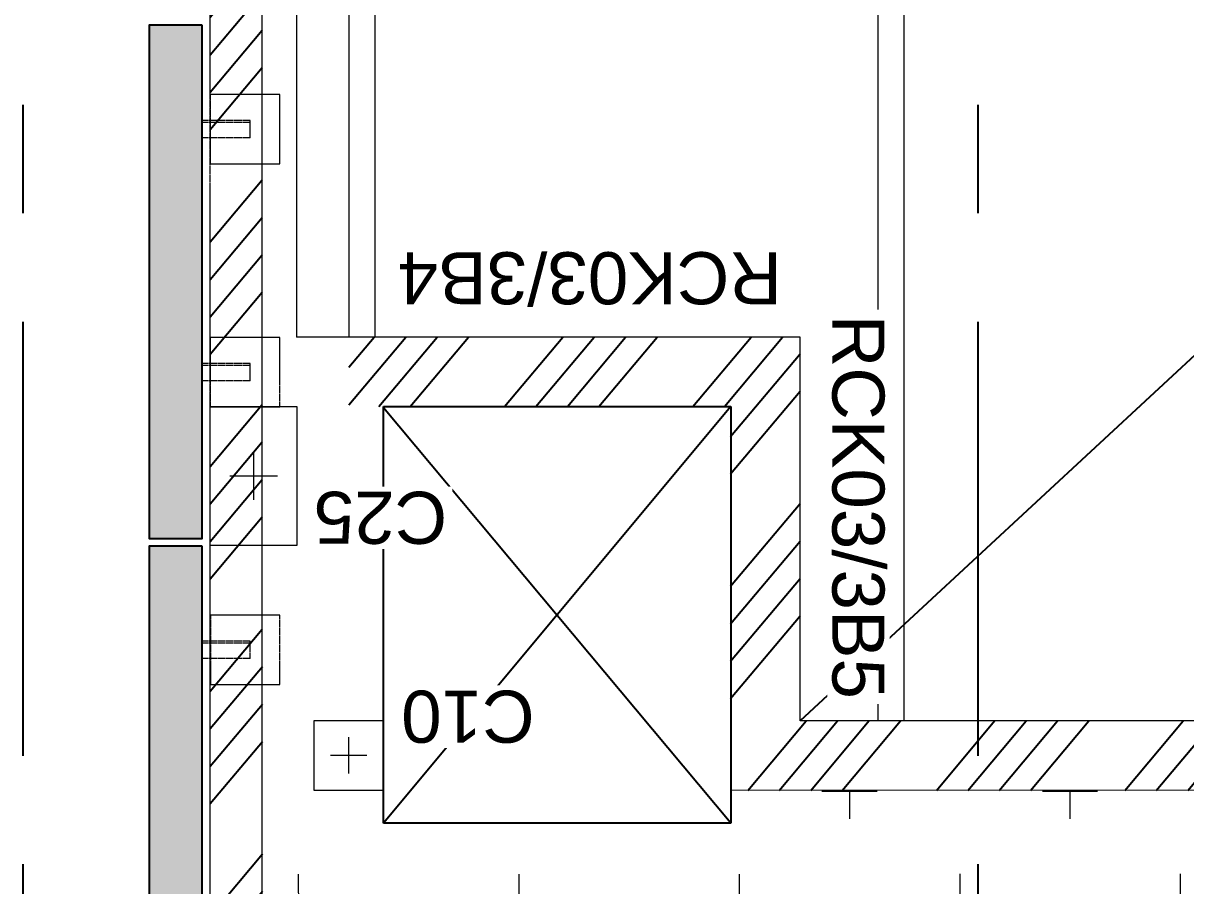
# Model space of a CAD drawing. Header units: millimetres. Extents: x 652937 to 1670132, y 1473552 to 2851037.
# Drawn here: x 754258 to 757606, y 1552165 to 1554649 of the extents above; entities that cross this region are included whole.
import ezdxf
from ezdxf.enums import TextEntityAlignment as Align

# ---------------------------------------------------------------- set-up
doc = ezdxf.new("R2010")
doc.units = ezdxf.units.MM
doc.linetypes.add('HIDDEN', pattern=[0.375, 0.25, -0.125])
doc.linetypes.add('TA_GL_005.00000', pattern=[13.75, 5, -1.25, 1.25, -1.25, 5])
for name, color, linetype in [('000 - 0_SYM_DWG_GRID-BUBBLE_MAIN_COLOR_1', 3, 'Continuous'), ('000 - 0_SYM_DWG_GRIDLINE_MAIN_COLOR_251', 251, 'Continuous'), ('000 - CONCRETE_COL_HATCH_', 251, 'Continuous'), ('000 - CONCRETE_COL_WIPEOUT_', 250, 'Continuous'), ('000 - CONCRETE_WALL_MAIN_COLOR_4', 4, 'Continuous'), ('000 - EXISTING_PRECAST_MAIN_COLOR_1', 1, 'Continuous'), ('DIM', 1, 'Continuous'), ('TEXT', 3, 'Continuous')]:
    doc.layers.add(name, color=color, linetype=linetype)
for name, color, linetype, lineweight in [('A-010-M_LINE', 3, 'Continuous', 9), ('A-230-M_FLOOR', 2, 'Continuous', 25), ('A-FLOR-E', 2, 'Continuous', 9), ('A-WALL', 2, 'Continuous', 25), ('S-230-A-FLOOR', 2, 'Continuous', 9)]:
    doc.layers.add(name, color=color, linetype=linetype, lineweight=lineweight)
doc.styles.add('Arial', font='arial.ttf')
doc.styles.add('TA', font='', dxfattribs={"height": 4.5})
doc.styles.get('TA').set_extended_font_data('Cordia New')

# ---------------------------------------------------------------- blocks, each defined once
blk = doc.blocks.new('opening')
at = {"layer": 'A-230-M_FLOOR', "color": 15, "linetype": 'HIDDEN', "ltscale": 30}
blk.add_line((6.9582, -3.3452), (11.8381, -8.6111), dxfattribs=at)
at = {"layer": 'A-230-M_FLOOR', "color": 15, "linetype": 'HIDDEN', "ltscale": 20}
for p, q in [((10.9323, -8.8109), (12.1322, -9.8111)), ((12.1325, -8.8109), (10.9358, -9.8111))]:
    blk.add_line(p, q, dxfattribs=at)
at = {"layer": 'A-230-M_FLOOR', "color": 15, "linetype": 'HIDDEN', "ltscale": 10}
blk.add_lwpolyline([(10.9323, -8.8109), (12.1322, -8.8109), (12.1322, -9.8111), (10.9323, -9.8111)], close=True, dxfattribs=at)
blk = doc.blocks.new('1')
at = {"layer": 'A-010-M_LINE', "color": 252}
for p, q in [((274198, -50381.4), (279178, -50381.4)), ((274198, -50456.4), (279178, -50456.4)), ((274198, -51905.5), (278073.2, -51905.5)), ((274198, -51980.5), (278073.2, -51980.5))]:
    blk.add_line(p, q, dxfattribs=at)
blk = doc.blocks.new('C10')
at = {"layer": 'S-230-A-FLOOR', "color": 251}
for p, q in [((0, 0.0525), (0, -0.0525)), ((-0.0525, 0), (0.0525, 0))]:
    blk.add_line(p, q, dxfattribs=at)
at = {"layer": 'S-230-A-FLOOR', "color": 5}
blk.add_lwpolyline([(-0.1, 0.1), (-0.1, -0.1), (0.1, -0.1), (0.1, 0.1)], close=True, dxfattribs=at)
blk = doc.blocks.new('C25')
at = {"layer": 'S-230-A-FLOOR', "color": 251}
for p, q in [((0, 0.0686), (0, -0.0686)), ((-0.0686, 0), (0.0686, 0))]:
    blk.add_line(p, q, dxfattribs=at)
at = {"layer": 'S-230-A-FLOOR', "color": 11, "linetype": 'HIDDEN', "ltscale": 5}
blk.add_lwpolyline([(0.125, 0.2), (0.125, -0.2), (-0.125, -0.2), (-0.125, 0.2)], close=True, dxfattribs=at)
blk = doc.blocks.new('*U9146')
at = {"layer": '000 - 0_SYM_DWG_GRIDLINE_MAIN_COLOR_251', "linetype": 'ByBlock', "ltscale": 5}
blk.add_line((30, 0), (-372.229, 0), dxfattribs=at)
at = {"style": 'TA', "flags": 1}
blk.add_attdef('LOCATION', (6, -6), '', height=4.5, rotation=270, dxfattribs=at)
at = {"layer": '000 - 0_SYM_DWG_GRID-BUBBLE_MAIN_COLOR_1', "style": 'Arial'}
blk.add_attdef('GRID-HEAD', text='', height=4, rotation=270, dxfattribs=at).set_placement((56.875, 0), align=Align.MIDDLE_CENTER)
blk = doc.blocks.new('W-1-PP18-ST_ENT3_REV02_20260413-040446_PP18_ENT_3_Y_DIMS')
at = {"layer": '000 - 0_SYM_DWG_GRIDLINE_MAIN_COLOR_251', "linetype": 'TA_GL_005.00000', "xscale": 50.00000000000017, "yscale": 50.00000000000017, "zscale": 50.00000000000017, "rotation": 90}
for p in [(18000, 1155.8), (20750, 1155.8)]:
    blk.add_blockref('*U9146', p, dxfattribs=at)
blk = doc.blocks.new('*U8397')
blk.add_wipeout([(75, 740), (75, -740), (-75, -740), (-75, 740)]).dxf.layer = '000 - CONCRETE_COL_WIPEOUT_'
at = {"layer": '000 - CONCRETE_COL_HATCH_'}
h = blk.add_hatch(dxfattribs=at)
h.set_pattern_fill('AR-CONC', color=256, scale=0.05, style=0)
h.paths.add_polyline_path([(-75, -740), (-75, 740), (75, 740), (75, -740)])
at = {"layer": '000 - CONCRETE_WALL_MAIN_COLOR_4'}
blk.add_lwpolyline([(-75, -740), (-75, 740), (75, 740), (75, -740), (-75, -740)], close=True, dxfattribs=at)
blk = doc.blocks.new('W-1-PP18-ST_ENT3_REV02_20260413-050421_PP18_ENT3_MAIN_PLAN')
at = {"layer": 'A-FLOR-E'}
h = blk.add_hatch(dxfattribs=at)
h.set_pattern_fill('CROSS', color=250, scale=50, angle=210.769)
h.set_pattern_definition([(90.0083, (9903.9, -26817.58), (-317.546, 317.454), [158.75, -476.25]), (180.0083, (9983.25, -26738.2), (-317.454, -317.546), [158.75, -476.25])])
h.paths.add_polyline_path([(10552.8, -11720.1), (10552.7, -10920), (11302.5, -10919.9), (11302.6, -11720)], flags=16)
h.paths.add_polyline_path([(18712.4, -10369.2), (18712.7, -10275.1), (20062.2, -10275), (20062.2, -7304.8), (20062.2, 1006.5), (8350.2, 1013.8), (8352.6, -15559), (13097.4, -15549.9), (13097.4, -10370)])
at = {"layer": 'TEXT'}
h = blk.add_hatch(dxfattribs=at)
h.set_pattern_fill('ANSI34', color=250, scale=21.831008, angle=305.769)
h.set_pattern_definition([(230.0083, (16484.82, -22407.65), (318.622, -267.277), []), (230.0083, (16387.17, -22416.2), (318.622, -267.277), []), (230.0083, (16289.52, -22424.77), (318.622, -267.277), []), (230.0083, (16191.87, -22433.32), (318.622, -267.277), [])])
h.paths.add_polyline_path([(8351.9, -15550.1), (8350.2, 1004.8), (20060.2, 1006.6), (20061.9, -15548.3)], flags=16)
h.paths.add_polyline_path([(8201.9, -15700.1), (8201.1, 1155.7), (20210.7, 1155.9), (20211.5, -15699.8)])
h = blk.add_hatch(dxfattribs=at)
h.set_pattern_fill('ANSI34', color=250, scale=21.831008, angle=305.769)
h.set_pattern_definition([(230.0083, (10896.3, -22408.46), (318.622, -267.277), []), (230.0083, (10798.65, -22417), (318.622, -267.277), []), (230.0083, (10701, -22425.58), (318.622, -267.277), []), (230.0083, (10603.35, -22434.13), (318.622, -267.277), [])])
h.paths.add_polyline_path([(15331.5, -10569.8), (15331.5, -10369.7), (13097, -10370.1), (13097.7, -15549.9), (13247.7, -15549.9), (13247, -10570)])
h.paths.add_polyline_path([(15531.5, -10369.7), (15531.5, -10569.7), (18512.7, -10569.3), (18512.8, -11675), (19812, -11674.9), (19811.9, -11475), (18712.6, -11475), (18712.7, -10369.3)])
at = {"layer": '000 - EXISTING_PRECAST_MAIN_COLOR_1', "linetype": 'HIDDEN', "lineweight": 0, "ltscale": 8}
for p, q in [((20236, -9594), (20236, -11074)), ((20386, -11074), (20386, -9594)), ((20211, -10674), (20011, -10674)), ((20011, -10674), (20011, -10874)), ((20211, -10874), (20211, -10674)), ((20246, -10674), (20236, -10674)), ((20236, -10874), (20236, -10674)), ((20246, -10874), (20246, -10674)), ((20096, -10749), (20096, -10799)), ((20096, -10749), (20236, -10749)), ((20236, -10749), (20236, -10799)), ((20236, -10794), (20096, -10794)), ((20096, -10799), (20236, -10799)), ((20011, -10874), (20211, -10874)), ((20246, -10874), (20236, -10874)), ((20236, -11074), (20386, -11074)), ((20386, -11094), (20236, -11094)), ((20236, -11094), (20236, -12574)), ((20386, -12574), (20386, -11094)), ((20211, -11474), (20011, -11474)), ((20011, -11474), (20011, -11674)), ((20211, -11474), (20211, -11549)), ((20246, -11474), (20236, -11474)), ((20236, -11674), (20236, -11474)), ((20246, -11674), (20246, -11474)), ((20096, -11549), (20096, -11599)), ((20096, -11549), (20236, -11549)), ((20211, -11549), (20211, -11599)), ((20236, -11549), (20236, -11599)), ((20236, -11594), (20096, -11594)), ((20096, -11599), (20236, -11599)), ((20211, -11599), (20211, -11674)), ((20011, -11674), (20211, -11674)), ((20246, -11674), (20236, -11674)), ((20211, -12174), (20011, -12174)), ((20011, -12174), (20011, -12374)), ((20211, -12174), (20211, -12249)), ((20246, -12174), (20236, -12174)), ((20236, -12374), (20236, -12174)), ((20246, -12374), (20246, -12174)), ((20096, -12249), (20096, -12299)), ((20096, -12249), (20236, -12249)), ((20211, -12249), (20211, -12299)), ((20236, -12249), (20236, -12299)), ((20236, -12294), (20096, -12294)), ((20096, -12299), (20236, -12299)), ((20211, -12299), (20211, -12374)), ((20011, -12374), (20211, -12374)), ((20246, -12374), (20236, -12374)), ((20236, -12574), (20386, -12574))]:
    blk.add_line(p, q, dxfattribs=at)
at = {"layer": 'A-WALL', "color": 2, "lineweight": 13}
for points in [[(20062.2, 1006.5), (20062.2, -15549.9), (8352.6, -15549.9), (8350.2, 1004.8)], [(18712.6, -11475), (18712.4, -10275.1), (19712.6, -10275), (19712.8, -11474.8)]]:
    blk.add_lwpolyline(points, close=True, dxfattribs=at)
for points in [[(20210.3, -2070.9), (20211.7, -11499.8)], [(13097.4, -15549.9), (13097.4, -10370.1), (18712.7, -10369.2)], [(13247.4, -15549.9), (13247.4, -10570), (18512.7, -10569.3)], [(18512.7, -10569.3), (18512.6, -11675), (19962.7, -11674.8)], [(19962.1, -15450), (19962.7, -11674.8)]]:
    blk.add_lwpolyline(points, dxfattribs=at)
at = {"layer": 'A-WALL', "color": 253, "linetype": 'HIDDEN', "lineweight": 13, "ltscale": 8}
blk.add_lwpolyline([(20211.7, -11499.8), (20212, -13449.9)], dxfattribs=at)
at = {"color": 6}
blk.add_blockref('W-1-PP18-ST_ENT3_REV02_20260413-040446_PP18_ENT_3_Y_DIMS', (0, 0), dxfattribs=at)
at = {"color": 4, "xscale": 1000, "yscale": 1000, "zscale": 1000, "rotation": 90.00830806532032}
blk.add_blockref('opening', (9903.2, -22408.6), dxfattribs=at)
at = {"layer": 'A-WALL', "color": 1, "linetype": 'HIDDEN', "lineweight": 13, "ltscale": 8, "rotation": 90}
blk.add_blockref('1', (-32168, -289748.1), dxfattribs=at)
at = {"layer": 'DIM', "color": 4, "xscale": 1000, "yscale": 1000, "zscale": 1000, "rotation": 180.0083083312035}
blk.add_blockref('C25', (20086.6, -11275), dxfattribs=at)
at = {"layer": 'S-230-A-FLOOR', "color": 4, "xscale": 1000, "yscale": 1000, "zscale": 1000, "rotation": 90.00830806532032}
blk.add_blockref('C10', (19812.8, -10470), dxfattribs=at)
for p in [(20311, -10334), (20311, -11834)]:
    blk.add_blockref('*U8397', p)
at = {"layer": 'DIM', "color": 3, "char_height": 150, "attachment_point": 5, "style": 'Arial', "bg_fill": 3, "box_fill_scale": 1.1, "bg_fill_color": 256, "bg_fill_true_color": 13158600, "bg_fill_transparency": 0}
for s, insert, rotation in [('\\A1;C10', (19469.3, -10582.7), 0.0083), ('\\A1;RCK03/3B5', (18345.7, -11186), 90.0083), ('\\A1;C25', (19721.1, -11155.6), 0.0083), ('\\A1;RCK03/3B4', (19118.3, -11845.6), 0.0083)]:
    blk.add_mtext(s, dxfattribs=dict(at, insert=insert, rotation=rotation))

msp = doc.modelspace()

# ---------------------------------------------------------------- block references
at = {"color": 6, "rotation": 180}
msp.add_blockref('W-1-PP18-ST_ENT3_REV02_20260413-050421_PP18_ENT3_MAIN_PLAN', (775008.1769, 1542070.4203), dxfattribs=at)

doc.saveas('drawing.dxf')
